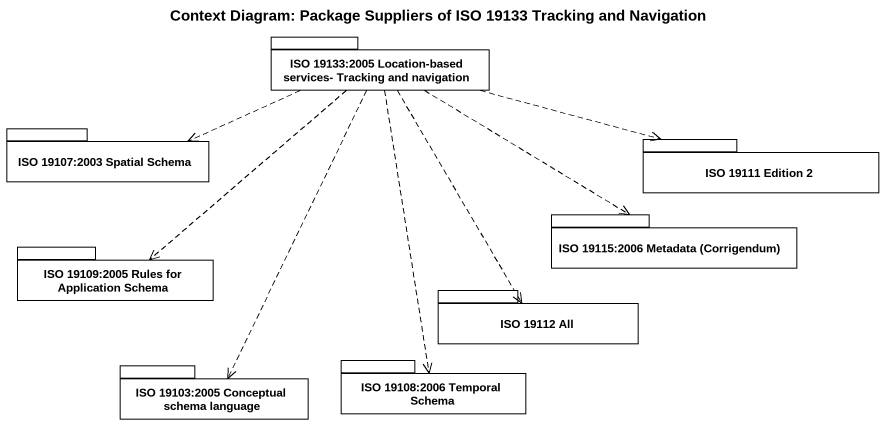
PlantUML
@startuml
title Context Diagram: Package Suppliers of ISO 19133 Tracking and Navigation
package "ISO 19133:2005 Location-based services- Tracking and navigation" as ISO_19133_2005_Location {
}
package "ISO 19107:2003 Spatial Schema" as ISO_19107_2003_Spatial {
}
package "ISO 19111 Edition 2" as ISO_19111_Edition_2 {
}
package "ISO 19115:2006 Metadata (Corrigendum)" as ISO_19115_2006_Metadata {
}
package "ISO 19109:2005 Rules for Application Schema" as ISO_19109_2005_Rules_for {
}
package "ISO 19112 All" as ISO_19112_All {
}
package "ISO 19103:2005 Conceptual schema language" as ISO_19103_2005_Conceptual {
}
package "ISO 19108:2006 Temporal Schema" as ISO_19108_2006_Temporal {
}
ISO_19133_2005_Location .left.> ISO_19107_2003_Spatial
ISO_19133_2005_Location .right.> ISO_19111_Edition_2
ISO_19133_2005_Location ..> ISO_19115_2006_Metadata
ISO_19133_2005_Location ..> ISO_19109_2005_Rules_for
ISO_19133_2005_Location ..> ISO_19112_All
ISO_19133_2005_Location ..> ISO_19103_2005_Conceptual
ISO_19133_2005_Location ..> ISO_19108_2006_Temporal
@enduml
